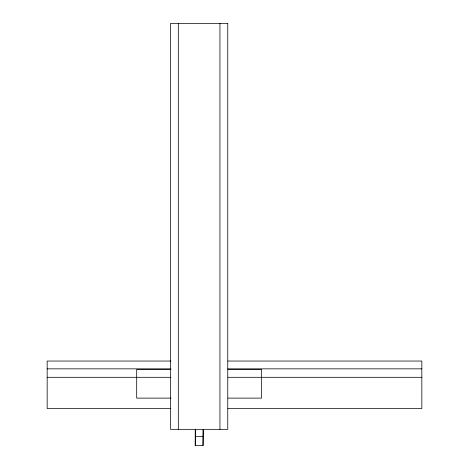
<?xml version="1.0" encoding="UTF-8"?>
<svg xmlns="http://www.w3.org/2000/svg" width="469" height="469" viewBox="0 0 469 469"><rect width="100%" height="100%" fill="white"/><g stroke="black" fill="none" stroke-linecap="round" stroke-linejoin="round"><path stroke-width="0.7" d="M203.317 429.241L203.042 445.55L195.239 445.398L195.514 429.088M170.833 361.042L47.164 361.042L47.164 408.528L170.833 408.528M227.916 361.042L421.836 361.042L421.836 408.528L227.916 408.528M47.164 368.845L170.833 368.845M227.916 368.845L421.836 368.845M171.015 369.496L136.69 369.496L136.69 398.117L171.015 398.117M227.987 369.496L261.579 369.496L261.579 398.117L227.987 398.117M47.164 377.305L136.444 377.305M136.69 377.305L171.015 377.305M227.987 377.305L421.836 377.305M195.456 436.399L203.259 436.551M203.036 429.809L203.042 445.55M195.233 429.657L195.239 445.398M219.949 23.45L219.949 429.34M178.32 23.45L178.32 429.34M227.758 23.45L170.517 23.45L170.517 429.34L227.758 429.34L227.758 23.45"/></g></svg>
